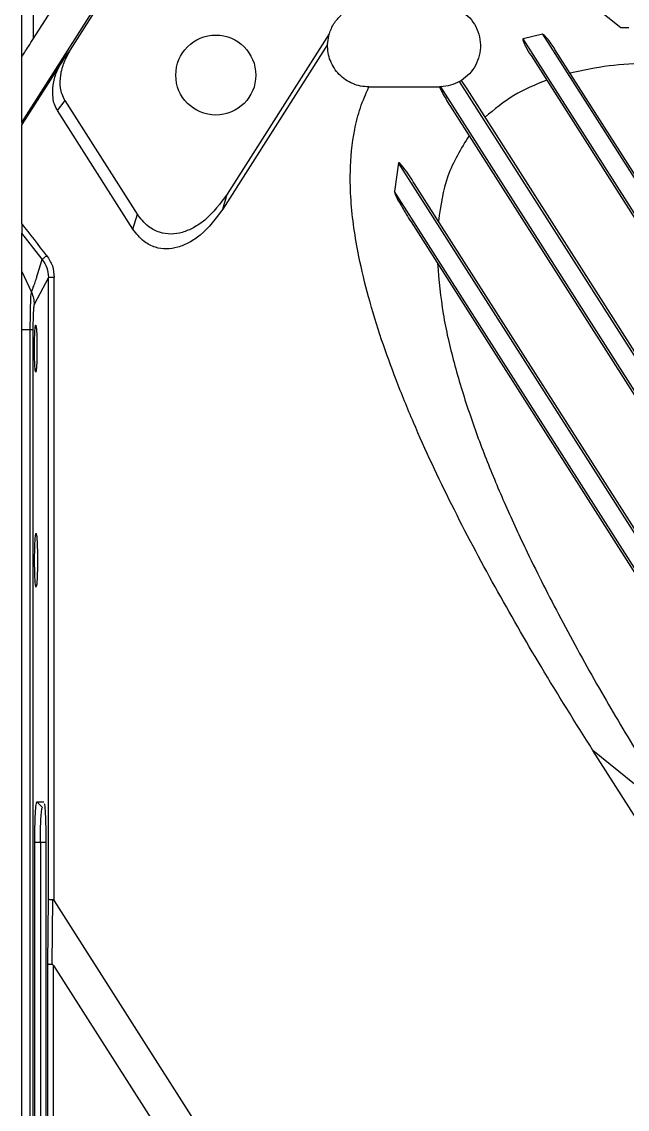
# Model space of a CAD drawing. Header units: millimetres. Extents: x 620 to 19791, y 2539 to 6969.
# Drawn here: x 5723.9 to 5775.3, y 3710.3 to 3802.7 of the extents above; entities that cross this region are included whole.
import ezdxf

# ---------------------------------------------------------------- set-up
doc = ezdxf.new("R2010")
doc.units = ezdxf.units.MM

# ---------------------------------------------------------------- blocks, each defined once
blk = doc.blocks.new('tugj')
at = {"color": 7, "linetype": 'Continuous', "lineweight": 25}
for p, q in [((12306.543, 5132.236), (12321.437, 5155.616)), ((12305.543, 5125.082), (12323.326, 5152.997)), ((12309.694, 5131.273), (12323.467, 5152.892)), ((12306.543, 5132.236), (12306.543, 5135.772)), ((12352.78, 5136.161), (12356.47, 5133.16)), ((12305.543, 5130.666), (12305.543, 5134.202)), ((12356.47, 5133.16), (12356.928, 5133.16)), ((12356.928, 5133.16), (12357.168, 5133.159)), ((12331.692, 5132.629), (12323.005, 5118.993)), ((12331.544, 5131.718), (12331.692, 5132.629)), ((12349.824, 5132.585), (12348.169, 5132.206)), ((12452.333, 4968.7), (12348.169, 5132.206)), ((12349.824, 5132.585), (12452.333, 4971.678)), ((12309.049, 5130.424), (12309.694, 5131.273)), ((12331.544, 5131.718), (12322.628, 5117.723)), ((12452.502, 4971.785), (12350.88, 5131.3)), ((12305.543, 5125.082), (12305.543, 5130.666)), ((12309.049, 5130.424), (12305.543, 5124.92)), ((12348.843, 5130.775), (12452.165, 4968.593)), ((12452.333, 4956.603), (12342.775, 5128.574)), ((12343.411, 5127.949), (12342.927, 5128.666)), ((12335.054, 5128.116), (12341.057, 5128.116)), ((12452.333, 4953.625), (12341.169, 5128.118)), ((12452.502, 4956.71), (12343.411, 5127.949)), ((12308.582, 5126.099), (12309.226, 5126.948)), ((12315.373, 5117.3), (12309.226, 5126.948)), ((12341.95, 5126.52), (12452.165, 4953.517)), ((12314.996, 5116.031), (12308.582, 5126.099)), ((12305.543, 5125.082), (12305.543, 5124.92)), ((12305.543, 5116.494), (12305.543, 5124.92)), ((12337.58, 5121.653), (12337.236, 5119.216)), ((12452.333, 4941.527), (12337.58, 5121.653)), ((12452.333, 4938.549), (12337.236, 5119.216)), ((12452.502, 4941.635), (12338.946, 5119.882)), ((12322.628, 5117.723), (12323.005, 5118.993)), ((12314.996, 5116.031), (12315.373, 5117.3)), ((12338.646, 5116.63), (12452.165, 4938.442)), ((12307.282, 5113.456), (12305.543, 5115.692)), ((12305.542, 5112.426), (12306.366, 5110.656)), ((12307.804, 5111.914), (12306.598, 5109.617)), ((12307.804, 5059.067), (12307.804, 5111.914)), ((12308.304, 5058.916), (12308.304, 5111.914)), ((12305.543, 5107.475), (12306.268, 5107.475)), ((12305.543, 4868.256), (12305.543, 5107.475)), ((12306.268, 5107.475), (12306.492, 5107.475)), ((12306.268, 4868.257), (12306.268, 5107.475)), ((12306.492, 5107.475), (12306.492, 4868.257)), ((12398.598, 5001.866), (12354.112, 5071.695)), ((12361.491, 5065.695), (12354.112, 5071.695)), ((12306.835, 5067.34), (12307.411, 5067.34)), ((12306.835, 5067.34), (12307.309, 5066.866)), ((12307.127, 5063.866), (12306.653, 5063.865)), ((12306.653, 5004.866), (12306.653, 5063.865)), ((12307.127, 5063.866), (12307.127, 5004.865)), ((12307.593, 5063.865), (12307.593, 5004.866)), ((12307.752, 5053.573), (12307.804, 5059.067)), ((12308.118, 5053.523), (12308.171, 5059.025)), ((12308.304, 5058.916), (12344.649, 5001.866)), ((12307.753, 5038.437), (12307.752, 5053.573)), ((12308.251, 5053.415), (12399.594, 4910.036)), ((12308.251, 5038.331), (12308.251, 5053.415))]:
    blk.add_line(p, q, dxfattribs=at)
at = {"color": 8, "linetype": 'Continuous', "lineweight": 25}
blk.add_line((12307.593, 5063.866), (12307.127, 5063.866), dxfattribs=at)
at = {"color": 7, "linetype": 'Continuous', "lineweight": 25}
blk.add_circle((12322.043, 5129.116), 3.4, dxfattribs=at)
blk.add_arc((12057.678, 4920.545), 315.961, 37.69926, 38.32825, dxfattribs=at)
for points, knots in [([(12331.692, 5132.629), (12331.807, 5132.929), (12332.036, 5133.531), (12332.484, 5133.993), (12332.709, 5134.224)], [0, 0, 0, 0, 0.5000009, 1, 1, 1, 1]), ([(12342.757, 5134.667), (12343.008, 5134.5), (12343.507, 5134.169), (12344.067, 5133.449), (12344.441, 5132.612), (12344.581, 5131.691), (12344.481, 5130.77), (12344.149, 5129.929), (12343.635, 5129.194), (12343.163, 5128.842), (12342.927, 5128.666)], [0, 0, 0, 0, 0.1249527, 0.248496, 0.3752276, 0.5050404, 0.6332845, 0.7570628, 0.8782045, 1, 1, 1, 1]), ([(12305.543, 5130.666), (12305.546, 5130.671), (12305.552, 5130.681), (12305.604, 5130.763), (12305.686, 5130.891), (12305.849, 5131.146), (12306.138, 5131.6), (12306.396, 5132.006), (12306.543, 5132.236)], [0, 0, 0, 0, 0.077561, 0.16149, 0.258162, 0.371519, 0.644887, 1, 1, 1, 1]), ([(12348.169, 5132.206), (12348.163, 5132.198), (12348.154, 5132.184), (12348.145, 5132.149), (12348.168, 5132.018), (12348.255, 5131.815), (12348.478, 5131.366), (12348.686, 5131.029), (12348.843, 5130.775)], [0, 0, 0, 0, 0.0172474, 0.0318252, 0.0647479, 0.261663, 0.4436033, 1, 1, 1, 1]), ([(12350.88, 5131.3), (12350.667, 5131.627), (12350.421, 5132.004), (12350.092, 5132.373), (12349.98, 5132.504), (12349.881, 5132.555), (12349.824, 5132.585)], [0, 0, 0, 0, 0.695424, 0.803806, 0.88632, 1, 1, 1, 1]), ([(12309.226, 5126.948), (12309.131, 5127.125), (12308.948, 5127.465), (12308.795, 5128.202), (12308.817, 5129.128), (12309.112, 5130.24), (12309.495, 5130.919), (12309.694, 5131.273)], [0, 0, 0, 0, 0.131236, 0.252599, 0.489448, 0.734241, 1, 1, 1, 1]), ([(12335.054, 5128.116), (12334.82, 5128.128), (12334.352, 5128.154), (12333.678, 5128.369), (12333.059, 5128.703), (12332.519, 5129.157), (12332.079, 5129.709), (12331.761, 5130.337), (12331.564, 5131.016), (12331.551, 5131.484), (12331.544, 5131.718)], [0, 0, 0, 0, 0.124999, 0.25, 0.375, 0.5, 0.625, 0.750001, 0.875001, 1, 1, 1, 1]), ([(12308.582, 5126.099), (12308.486, 5126.275), (12308.301, 5126.615), (12308.151, 5127.353), (12308.174, 5128.282), (12308.464, 5129.396), (12308.85, 5130.074), (12309.049, 5130.424)], [0, 0, 0, 0, 0.131249, 0.252621, 0.489417, 0.736136, 1, 1, 1, 1]), ([(12358.851, 5130.142), (12357.724, 5130.09), (12355.471, 5129.987), (12353.266, 5129.519), (12352.164, 5129.285)], [0, 0, 0, 0, 0.500298, 1, 1, 1, 1]), ([(12342.775, 5128.574), (12342.521, 5128.45), (12342.013, 5128.2), (12341.45, 5128.145), (12341.169, 5128.118)], [0, 0, 0, 0, 0.500001, 1, 1, 1, 1]), ([(12342.927, 5128.666), (12342.917, 5128.66), (12342.899, 5128.648), (12342.859, 5128.624), (12342.817, 5128.599), (12342.789, 5128.582), (12342.775, 5128.574)], [0, 0, 0, 0, 0.286033, 0.547989, 0.785947, 1, 1, 1, 1]), ([(12350.177, 5128.681), (12349.22, 5128.296), (12347.309, 5127.528), (12345.731, 5126.203), (12344.944, 5125.542)], [0, 0, 0, 0, 0.500807, 1, 1, 1, 1]), ([(12354.112, 5071.695), (12352.625, 5074.067), (12349.755, 5078.645), (12345.74, 5085.607), (12342.074, 5092.505), (12339.311, 5098.401), (12337.385, 5103.111), (12336.095, 5106.668), (12335.018, 5110.167), (12334.25, 5113.348), (12333.768, 5116.095), (12333.508, 5118.495), (12333.43, 5121.289), (12333.685, 5123.933), (12334.287, 5126.352), (12334.798, 5127.527), (12335.054, 5128.116)], [0, 0, 0, 0, 0.136796, 0.26403, 0.392617, 0.518444, 0.581993, 0.641239, 0.703306, 0.760787, 0.801048, 0.839503, 0.87864, 0.937501, 0.968675, 1, 1, 1, 1]), ([(12341.169, 5128.118), (12341.15, 5128.117), (12341.112, 5128.116), (12341.076, 5128.116), (12341.058, 5128.116)], [0, 0, 0, 0, 0.500083, 1, 1, 1, 1]), ([(12341.058, 5128.116), (12341.139, 5127.949), (12341.404, 5127.399), (12341.726, 5126.88), (12341.95, 5126.52)], [0, 0, 0, 0, 0.30433, 1, 1, 1, 1]), ([(12343.571, 5123.975), (12342.892, 5122.856), (12341.53, 5120.61), (12341.157, 5118.009), (12340.97, 5116.705)], [0, 0, 0, 0, 0.498407, 1, 1, 1, 1]), ([(12338.946, 5119.882), (12338.653, 5120.333), (12338.294, 5120.887), (12337.851, 5121.447), (12337.721, 5121.59), (12337.664, 5121.639), (12337.647, 5121.653), (12337.637, 5121.66), (12337.625, 5121.666), (12337.609, 5121.668), (12337.594, 5121.663), (12337.585, 5121.657), (12337.58, 5121.653)], [0, 0, 0, 0, 0.708051, 0.86974, 0.942758, 0.962412, 0.968443, 0.971945, 0.979495, 0.985552, 0.992113, 1, 1, 1, 1]), ([(12337.236, 5119.216), (12337.243, 5119.181), (12337.306, 5118.849), (12337.628, 5118.358), (12337.951, 5117.759), (12338.286, 5117.204), (12338.506, 5116.854), (12338.646, 5116.63)], [0, 0, 0, 0, 0.036246, 0.341809, 0.579606, 0.731577, 1, 1, 1, 1]), ([(12323.005, 5118.993), (12322.424, 5118.201), (12321.613, 5117.097), (12320.195, 5116.132), (12319.223, 5115.717), (12318.229, 5115.555), (12317.219, 5115.708), (12316.166, 5116.255), (12315.66, 5116.921), (12315.373, 5117.3)], [0, 0, 0, 0, 0.305856, 0.426768, 0.535176, 0.636568, 0.73977, 0.851894, 1, 1, 1, 1]), ([(12322.628, 5117.723), (12322.047, 5116.932), (12321.237, 5115.829), (12319.819, 5114.865), (12318.841, 5114.445), (12317.849, 5114.285), (12316.846, 5114.44), (12315.797, 5114.977), (12315.286, 5115.649), (12314.996, 5116.031)], [0, 0, 0, 0, 0.305861, 0.426068, 0.535169, 0.639123, 0.737724, 0.85059, 1, 1, 1, 1]), ([(12305.543, 5116.494), (12305.543, 5116.399), (12305.543, 5116.218), (12305.543, 5115.97), (12305.543, 5115.804), (12305.543, 5115.716), (12305.543, 5115.7), (12305.543, 5115.692)], [0, 0, 0, 0, 0.286045, 0.548341, 0.786212, 0.89682, 1, 1, 1, 1]), ([(12305.543, 5112.426), (12305.543, 5112.973), (12305.543, 5113.613), (12305.543, 5114.432), (12305.543, 5114.976), (12305.543, 5115.423), (12305.543, 5115.692)], [0, 0, 0, 0, 0.503553, 0.589135, 0.752665, 1, 1, 1, 1]), ([(12307.677, 5113.761), (12307.63, 5113.725), (12307.532, 5113.65), (12307.405, 5113.551), (12307.312, 5113.479), (12307.291, 5113.463), (12307.282, 5113.456)], [0, 0, 0, 0, 0.243401, 0.50269, 0.760511, 1, 1, 1, 1]), ([(12307.677, 5113.761), (12307.857, 5113.479), (12308.218, 5112.915), (12308.275, 5112.248), (12308.304, 5111.914)], [0, 0, 0, 0, 0.499538, 1, 1, 1, 1]), ([(12306.366, 5110.656), (12306.366, 5110.656), (12306.366, 5110.656), (12306.366, 5110.657), (12306.367, 5110.658), (12306.369, 5110.664), (12306.412, 5110.763), (12306.461, 5110.903), (12306.537, 5111.112), (12306.627, 5111.367), (12306.73, 5111.67), (12306.962, 5112.37), (12307.134, 5112.955), (12307.282, 5113.456)], [0, 0, 0, 0, 0.000016, 0.000153, 0.000545, 0.002044, 0.007913, 0.124947, 0.167716, 0.249927, 0.414692, 0.499934, 1, 1, 1, 1]), ([(12307.282, 5113.456), (12307.433, 5113.221), (12307.735, 5112.75), (12307.781, 5112.193), (12307.804, 5111.914)], [0, 0, 0, 0, 0.49978, 1, 1, 1, 1]), ([(12340.887, 5113.112), (12341.016, 5111.675), (12341.272, 5108.827), (12342.27, 5104.615), (12343.515, 5100.513), (12345.001, 5096.477), (12346.666, 5092.507), (12348.77, 5087.974), (12351.407, 5082.779), (12354.551, 5077.095), (12357.934, 5071.352), (12360.282, 5067.619), (12361.491, 5065.695)], [0, 0, 0, 0, 0.082893, 0.164199, 0.248341, 0.329369, 0.411417, 0.49587, 0.616703, 0.746396, 0.869316, 1, 1, 1, 1]), ([(12305.543, 5107.475), (12305.543, 5108.052), (12305.543, 5109.245), (12305.543, 5110.823), (12305.543, 5112.002), (12305.543, 5112.288), (12305.543, 5112.426)], [0, 0, 0, 0, 0.241826, 0.5, 0.758174, 1, 1, 1, 1]), ([(12308.304, 5111.914), (12308.24, 5111.914), (12308.114, 5111.914), (12307.952, 5111.914), (12307.835, 5111.914), (12307.815, 5111.914), (12307.804, 5111.914)], [0, 0, 0, 0, 0.250005, 0.499983, 0.749995, 1, 1, 1, 1]), ([(12306.268, 5107.475), (12306.268, 5107.683), (12306.269, 5107.961), (12306.272, 5108.351), (12306.276, 5108.888), (12306.289, 5109.316), (12306.297, 5109.597), (12306.298, 5109.608), (12306.299, 5109.646), (12306.306, 5109.926), (12306.328, 5110.412), (12306.353, 5110.571), (12306.366, 5110.656)], [0, 0, 0, 0, 0.134061, 0.1786974, 0.2573395, 0.4964771, 0.4967586, 0.4990285, 0.5053836, 0.5295176, 0.7461004, 1, 1, 1, 1]), ([(12306.366, 5110.656), (12306.432, 5110.49), (12306.566, 5110.156), (12306.587, 5109.797), (12306.598, 5109.617)], [0, 0, 0, 0, 0.496929, 1, 1, 1, 1]), ([(12306.598, 5109.617), (12306.584, 5109.569), (12306.556, 5109.474), (12306.521, 5108.976), (12306.497, 5108.287), (12306.494, 5107.746), (12306.492, 5107.475)], [0, 0, 0, 0, 0.24813, 0.497846, 0.748652, 1, 1, 1, 1]), ([(12306.729, 5103.866), (12306.715, 5103.896), (12306.688, 5103.956), (12306.653, 5104.417), (12306.63, 5105.074), (12306.621, 5105.857), (12306.629, 5106.642), (12306.652, 5107.311), (12306.681, 5107.682), (12306.708, 5107.844), (12306.722, 5107.858), (12306.729, 5107.865)], [0, 0, 0, 0, 0.1254412, 0.2498303, 0.3736031, 0.4984128, 0.6231396, 0.7475591, 0.8732438, 0.9360892, 1, 1, 1, 1]), ([(12306.729, 5107.865), (12306.743, 5107.835), (12306.77, 5107.775), (12306.805, 5107.314), (12306.828, 5106.657), (12306.836, 5105.874), (12306.828, 5105.09), (12306.805, 5104.42), (12306.776, 5104.049), (12306.75, 5103.887), (12306.736, 5103.873), (12306.729, 5103.866)], [0, 0, 0, 0, 0.1254408, 0.2498298, 0.3736027, 0.4984124, 0.6231392, 0.7475597, 0.8732438, 0.9360891, 1, 1, 1, 1]), ([(12306.756, 5085.566), (12306.74, 5085.601), (12306.708, 5085.67), (12306.668, 5086.199), (12306.642, 5086.956), (12306.632, 5087.856), (12306.641, 5088.759), (12306.668, 5089.523), (12306.708, 5090.06), (12306.74, 5090.13), (12306.756, 5090.165)], [0, 0, 0, 0, 0.125437, 0.250106, 0.373815, 0.498729, 0.623565, 0.747927, 0.873908, 1, 1, 1, 1]), ([(12306.756, 5090.165), (12306.772, 5090.13), (12306.803, 5090.061), (12306.843, 5089.532), (12306.87, 5088.775), (12306.879, 5087.876), (12306.87, 5086.97), (12306.844, 5086.215), (12306.811, 5085.744), (12306.788, 5085.68), (12306.78, 5085.659)], [0, 0, 0, 0, 0.1343231, 0.2678238, 0.400296, 0.5340579, 0.667737, 0.800909, 0.9358135, 1, 1, 1, 1]), ([(12306.653, 5063.865), (12306.656, 5064.314), (12306.661, 5065.224), (12306.703, 5066.384), (12306.764, 5067.182), (12306.811, 5067.288), (12306.835, 5067.34)], [0, 0, 0, 0, 0.246603, 0.4999631, 0.7533416, 1, 1, 1, 1]), ([(12307.127, 5063.866), (12307.127, 5064.072), (12307.127, 5064.472), (12307.138, 5065.049), (12307.157, 5065.592), (12307.189, 5066.186), (12307.219, 5066.528), (12307.247, 5066.7), (12307.271, 5066.821), (12307.292, 5066.846), (12307.309, 5066.866)], [0, 0, 0, 0, 0.131312, 0.254598, 0.383488, 0.523401, 0.751484, 0.778362, 0.828817, 1, 1, 1, 1]), ([(12307.449, 5067.196), (12307.46, 5067.167), (12307.494, 5067.071), (12307.543, 5066.372), (12307.585, 5065.226), (12307.591, 5064.315), (12307.593, 5063.865)], [0, 0, 0, 0, 0.12711, 0.420701, 0.714272, 1, 1, 1, 1]), ([(12307.804, 5059.067), (12307.815, 5059.062), (12307.834, 5059.051), (12307.934, 5059.039), (12308.049, 5059.029), (12308.133, 5059.026), (12308.171, 5059.025)], [0, 0, 0, 0, 0.30543, 0.573983, 0.805509, 1, 1, 1, 1]), ([(12308.304, 5058.916), (12308.287, 5058.943), (12308.262, 5058.981), (12308.213, 5059.019), (12308.185, 5059.023), (12308.171, 5059.025)], [0, 0, 0, 0, 0.515635, 0.764087, 1, 1, 1, 1]), ([(12307.752, 5053.573), (12307.759, 5053.567), (12307.773, 5053.554), (12307.853, 5053.538), (12307.968, 5053.529), (12308.07, 5053.525), (12308.118, 5053.523)], [0, 0, 0, 0, 0.244946, 0.484126, 0.750683, 1, 1, 1, 1]), ([(12308.251, 5053.415), (12308.235, 5053.441), (12308.21, 5053.48), (12308.16, 5053.517), (12308.132, 5053.521), (12308.118, 5053.523)], [0, 0, 0, 0, 0.515847, 0.765364, 1, 1, 1, 1])]:
    blk.add_open_spline(points, degree=3, knots=knots, dxfattribs=at)

msp = doc.modelspace()

# ---------------------------------------------------------------- block references
msp.add_blockref('tugj', (-6581.6851, -1330.91272))

doc.saveas('drawing.dxf')
